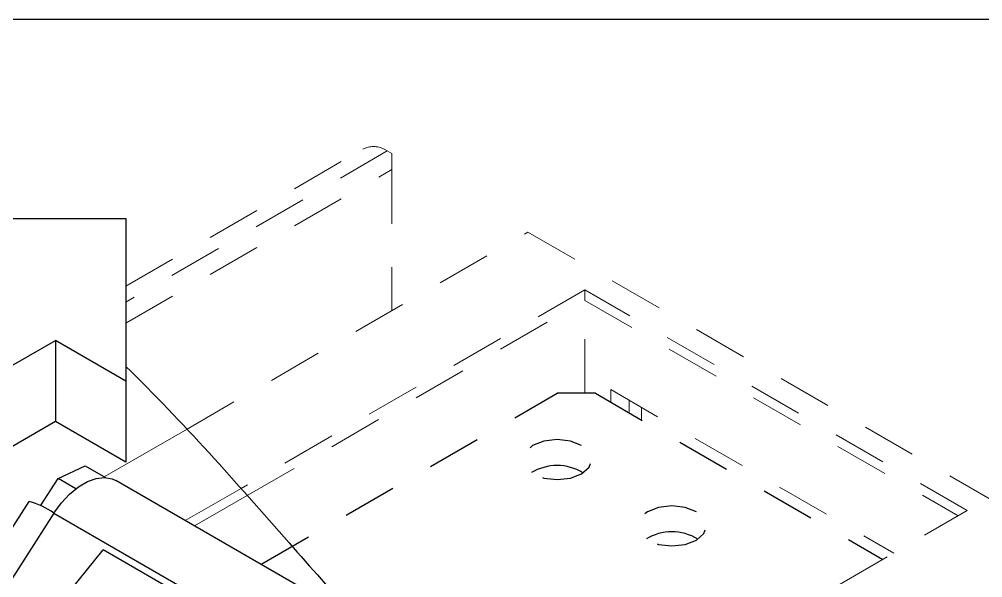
# Model space of a CAD drawing. Extents: x 0 to 10.3, y -9 to 0.
# Drawn here: x 6.751 to 8.976, y -1.289 to 0 of the extents above; entities that cross this region are included whole.
import ezdxf

# ---------------------------------------------------------------- set-up
doc = ezdxf.new("R2010")
doc.units = 0
doc.header["$LTSCALE"] = 0.5
doc.header["$MEASUREMENT"] = 0
doc.linetypes.add('HIDDEN', pattern=[0.375, 0.25, -0.125])
for name, color, linetype in [('Brackets', 181, 'CONTINUOUS'), ('Dimension', 10, 'CONTINUOUS'), ('Hardware', 242, 'CONTINUOUS'), ('Housing', 150, 'CONTINUOUS')]:
    doc.layers.add(name, color=color, linetype=linetype)
doc.layers.add('Jig', color=41, linetype='CONTINUOUS', lineweight=13)
doc.layers.add('Text-Unprinted', color=131, linetype='CONTINUOUS', plot=False)

msp = doc.modelspace()

# ---------------------------------------------------------------- linework, layer by layer
at = {"layer": 'Brackets', "linetype": 'HIDDEN', "lineweight": 25, "transparency": 16777216}
for p, q in [((7.3105, -1.2577), (7.9929, -0.8637)), ((8.0813, -0.8637), (7.9929, -0.8637)), ((8.0813, -0.8637), (8.7453, -1.2471))]:
    msp.add_line(p, q, dxfattribs=at)
at = {"layer": 'Brackets', "transparency": 16777216}
for p, q in [((6.8401, -1.0605), (6.9024, -1.0308)), ((6.9024, -1.0308), (6.9495, -1.0581)), ((6.7996, -1.1232), (6.8401, -1.0605)), ((6.8812, -1.0842), (6.8401, -1.0605)), ((7.4423, -1.3361), (6.9736, -1.065)), ((6.773, -1.1133), (6.3881, -1.7086)), ((6.8307, -1.1403), (6.4457, -1.7355)), ((6.8307, -1.1403), (7.3061, -1.4147))]:
    msp.add_line(p, q, dxfattribs=at)
at = {"layer": 'Brackets', "linetype": 'HIDDEN', "lineweight": 25, "transparency": 16777216, "flags": 128}
for points in [[(8.0494, -0.9842), (8.0235, -0.9742), (7.9929, -0.9706), (7.9623, -0.9742), (7.9363, -0.9842), (7.919, -0.9992), (7.9129, -1.0168), (7.919, -1.0345), (7.9363, -1.0495), (7.9623, -1.0595), (7.9929, -1.063), (8.0235, -1.0595), (8.0494, -1.0495), (8.0668, -1.0345), (8.0729, -1.0168), (8.0668, -0.9992), (8.0494, -0.9842)], [(8.3146, -1.1372), (8.2886, -1.1272), (8.258, -1.1237), (8.2274, -1.1272), (8.2015, -1.1372), (8.1841, -1.1522), (8.178, -1.1699), (8.1841, -1.1876), (8.2015, -1.2026), (8.2274, -1.2126), (8.258, -1.2161), (8.2886, -1.2126), (8.3146, -1.2026), (8.3319, -1.1876), (8.338, -1.1699), (8.3319, -1.1522), (8.3146, -1.1372)]]:
    msp.add_lwpolyline(points, dxfattribs=at)
at = {"layer": 'Brackets', "transparency": 16777216, "flags": 128}
msp.add_lwpolyline([(6.8307, -1.1403), (6.8478, -1.1169), (6.8669, -1.0964), (6.8872, -1.0798), (6.908, -1.0675), (6.9284, -1.0602), (6.9476, -1.058), (6.965, -1.0611), (6.9736, -1.065)], dxfattribs=at)
at = {"layer": 'Brackets', "linetype": 'HIDDEN', "lineweight": 25, "transparency": 16777216}
for centre in [(7.9929, -1.1455), (8.258, -1.2986)]:
    msp.add_arc(centre, 0.1151, 58.5387, 121.4613, dxfattribs=at)
at = {"layer": 'Brackets', "transparency": 16777216}
msp.add_arc((6.7298, -1.2811), 0.1732, 54.3728, 75.5478, dxfattribs=at)
at = {"layer": 'Dimension', "transparency": 16777216}
for p, q in [((6.3468, -0.4603), (6.9964, -0.4603)), ((6.9964, -0.4603), (6.9964, -1.0228)), ((6.5092, -0.929), (6.834, -0.7415)), ((6.9964, -0.8353), (6.834, -0.7415)), ((6.834, -0.7415), (6.834, -0.929)), ((6.834, -0.929), (6.5092, -1.1165)), ((6.9964, -1.0228), (6.834, -0.929))]:
    msp.add_line(p, q, dxfattribs=at)
at = {"layer": 'Hardware', "transparency": 16777216}
for p in [(6.4246, -1.8694), (7.2895, -1.4243)]:
    msp.add_line(p, (6.9443, -1.2251), dxfattribs=at)
at = {"layer": 'Housing', "transparency": 16777216}
msp.add_open_spline([(6.9964, -0.8014), (7.1287, -0.93), (7.301, -1.126), (7.4733, -1.322), (7.5236, -1.3779)], degree=3, knots=[0.7939461, 0.7939461, 0.7939461, 0.7939461, 1, 1.0834941, 1.0834941, 1.0834941, 1.0834941], dxfattribs=at)
at = {"layer": 'Jig', "linetype": 'HIDDEN', "transparency": 16777216}
for p, q in [((6.9964, -0.6162), (7.5441, -0.3)), ((7.6007, -0.3041), (6.9964, -0.653)), ((7.5936, -0.3), (7.6007, -0.3041)), ((7.6007, -0.3041), (7.6113, -0.3102)), ((7.6113, -0.347), (7.6113, -0.3102)), ((6.9964, -0.7019), (7.6113, -0.347)), ((7.6113, -0.347), (7.6113, -0.673)), ((7.138, -0.9462), (7.9255, -0.4916)), ((7.9255, -0.4916), (9.1709, -1.2106)), ((8.0571, -0.6247), (7.2629, -1.0832)), ((8.9403, -1.1346), (8.0571, -0.6247)), ((8.0571, -0.6247), (8.0571, -0.6492)), ((7.2773, -1.0994), (8.0571, -0.6492)), ((8.0571, -0.8637), (8.0571, -0.6492)), ((8.0571, -0.6492), (8.9191, -1.1468)), ((8.1169, -0.8552), (8.1169, -0.8843)), ((8.1169, -0.8552), (8.7706, -1.2326)), ((8.1593, -0.9088), (8.1593, -0.8797)), ((8.1876, -0.896), (8.1876, -0.9251)), ((7.4777, -1.9789), (8.9403, -1.1346))]:
    msp.add_line(p, q, dxfattribs=at)
at = {"layer": 'Jig', "transparency": 16777216}
for p, q in [((6.9469, -1.0565), (7.138, -0.9462)), ((8.0571, -1.033), (8.0571, -1.033)), ((7.2629, -1.0832), (7.1339, -1.1577)), ((7.1551, -1.17), (7.2773, -1.0994))]:
    msp.add_line(p, q, dxfattribs=at)
at = {"layer": 'Jig', "linetype": 'HIDDEN', "transparency": 16777216}
msp.add_arc((7.5689, -0.3478), 0.0538, 62.6097, 117.3903, dxfattribs=at)
at = {"layer": 'Text-Unprinted', "transparency": 16777216}
msp.add_lwpolyline([(0, 0), (10.3248, 0), (10.3248, -8.9406), (0, -8.9406)], close=True, dxfattribs=at)

doc.saveas('drawing.dxf')
